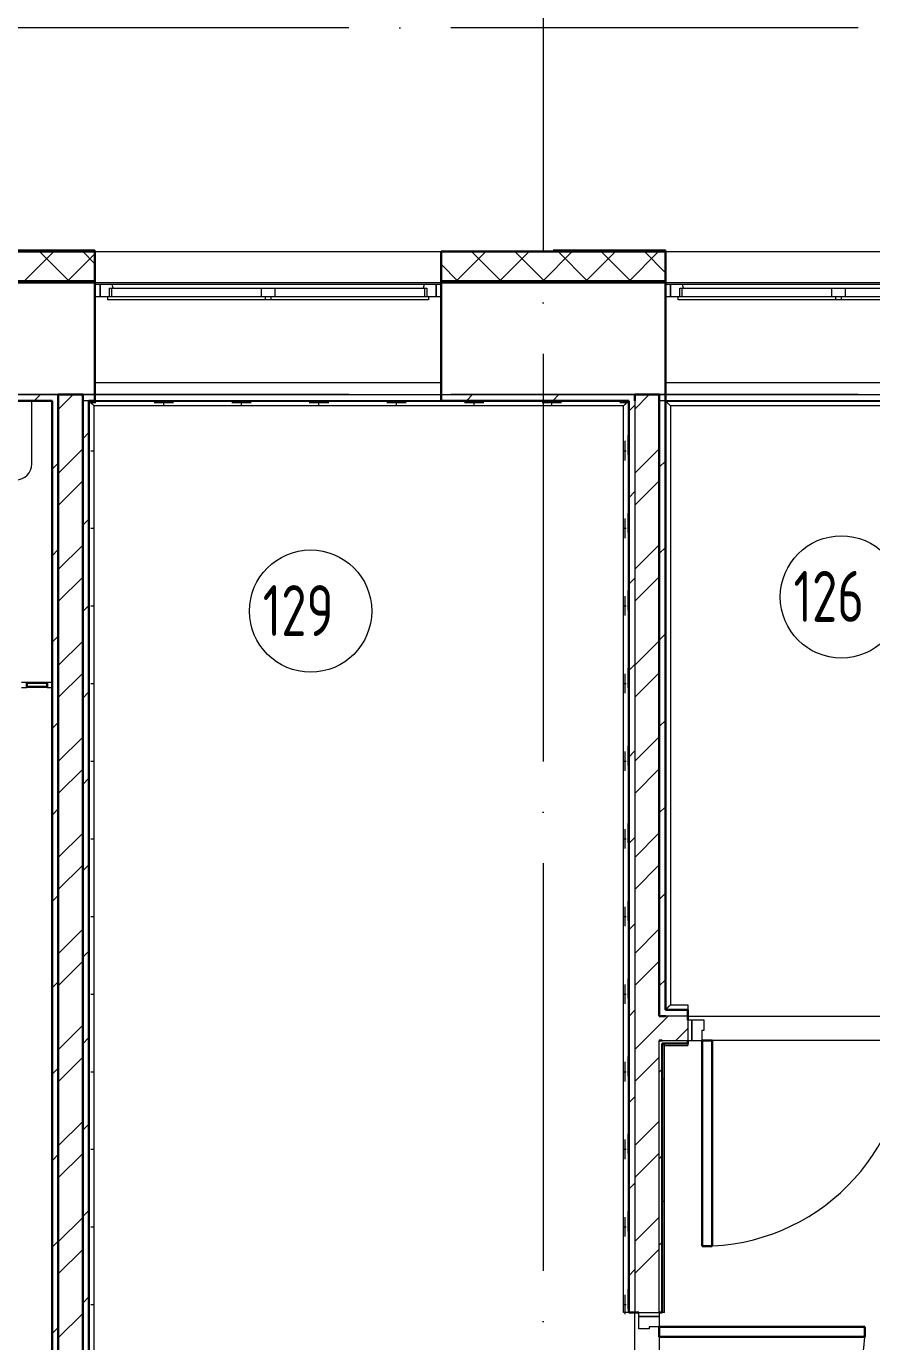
# Model space of a CAD drawing. Header units: millimetres. Extents: x -495897 to 1376592, y -28539 to 470976.
# Drawn here: x -12929 to -8779, y 350407 to 356863 of the extents above; entities that cross this region are included whole.
import ezdxf

# ---------------------------------------------------------------- set-up
doc = ezdxf.new("R2010")
doc.units = ezdxf.units.MM
doc.linetypes.add('ADSK_Линия сетки', pattern=[25, 20, -2.5, 0, -2.5])
for name, color, linetype, lineweight in [('_ Окна', 7, 'Continuous', 9), ('Витраж', 7, 'Continuous', 9), ('Двери', 252, 'Continuous', 9), ('Марки помещений', 252, 'Continuous', 20), ('Обобщенные модели', 252, 'Continuous', 18), ('Ограждение', 252, 'Continuous', 9), ('Окна', 252, 'Continuous', 9), ('Оси', 252, 'Continuous', 9), ('Стены внутренние', 7, 'Continuous', 18), ('Стены наружные', 7, 'Continuous', 18), ('Стены разрез', 7, 'Continuous', 30), ('Стены штриховка', 7, 'Continuous', 9)]:
    doc.layers.add(name, color=color, linetype=linetype, lineweight=lineweight)
doc.styles.add('GOST Common_3', font='', dxfattribs={"height": 3.5})
doc.styles.get('GOST Common_3').set_extended_font_data('GOST 2.304 type A')
pattern_1 = [(0, (-32119.82, 96), (190.5, 190.5), [95.25, -285.75]), (90, (-32072.2, 48.37), (-190.5, 190.5), [95.25, -285.75])]

# ---------------------------------------------------------------- blocks, each defined once
blk = doc.blocks.new('FP_67-План 1 этажа смеж')
at = {"layer": 'Ограждение'}
for p, q in [((20263.5, -5715), (20265.6, -5715)), ((20265.6, -5715), (20271.3, -5715)), ((20271.3, -5715), (20279, -5715)), ((20263.5, -6096), (20265.6, -6096)), ((20265.6, -6096), (20271.3, -6096)), ((20271.3, -6096), (20279, -6096)), ((20263.5, -6477), (20265.6, -6477)), ((20265.6, -6477), (20271.3, -6477)), ((20271.3, -6477), (20279, -6477)), ((20263.5, -6858), (20265.6, -6858)), ((20265.6, -6858), (20271.3, -6858)), ((20271.3, -6858), (20279, -6858)), ((20263.5, -7239), (20265.6, -7239)), ((20265.6, -7239), (20271.3, -7239)), ((20271.3, -7239), (20279, -7239)), ((20263.5, -7620), (20265.6, -7620)), ((20265.6, -7620), (20271.3, -7620)), ((20271.3, -7620), (20279, -7620)), ((20263.5, -8001), (20265.6, -8001)), ((20265.6, -8001), (20271.3, -8001)), ((20271.3, -8001), (20279, -8001)), ((20263.5, -8382), (20265.6, -8382)), ((20265.6, -8382), (20271.3, -8382)), ((20271.3, -8382), (20279, -8382)), ((20263.5, -8763), (20265.6, -8763)), ((20265.6, -8763), (20271.3, -8763)), ((20271.3, -8763), (20279, -8763)), ((20263.5, -9144), (20265.6, -9144)), ((20265.6, -9144), (20271.3, -9144)), ((20271.3, -9144), (20279, -9144)), ((20263.5, -9525), (20265.6, -9525)), ((20265.6, -9525), (20271.3, -9525)), ((20271.3, -9525), (20279, -9525)), ((20263.5, -9906), (20265.6, -9906)), ((20265.6, -9906), (20271.3, -9906)), ((20271.3, -9906), (20279, -9906)), ((20263.5, -10287), (20265.6, -10287)), ((20265.6, -10287), (20271.3, -10287)), ((20271.3, -10287), (20279, -10287)), ((20263.5, -10668), (20265.6, -10668)), ((20265.6, -10668), (20271.3, -10668)), ((20271.3, -10668), (20279, -10668)), ((20263.5, -11049), (20265.6, -11049)), ((20265.6, -11049), (20271.3, -11049)), ((20271.3, -11049), (20279, -11049)), ((20263.5, -11430), (20265.6, -11430)), ((20265.6, -11430), (20271.3, -11430)), ((20271.3, -11430), (20279, -11430))]:
    blk.add_line(p, q, dxfattribs=at)
blk = doc.blocks.new('FP_68-План 1 этажа смеж')
at = {"layer": 'Ограждение'}
for p, q in [((20256, -5479.2), (20288.3, -5479.2)), ((20574, -5479.2), (20669.3, -5479.2)), ((20621.6, -5487), (20621.6, -5481.3)), ((20621.6, -5494.7), (20621.6, -5487)), ((20955, -5479.2), (21050.3, -5479.2)), ((21002.6, -5487), (21002.6, -5481.3)), ((21002.6, -5494.7), (21002.6, -5487)), ((21336, -5479.2), (21431.3, -5479.2)), ((21383.6, -5487), (21383.6, -5481.3)), ((21383.6, -5494.7), (21383.6, -5487)), ((21717, -5479.2), (21812.3, -5479.2)), ((21764.6, -5487), (21764.6, -5481.3)), ((21764.6, -5494.7), (21764.6, -5487)), ((22098, -5479.2), (22193.3, -5479.2)), ((22145.6, -5487), (22145.6, -5481.3)), ((22145.6, -5494.7), (22145.6, -5487)), ((22479, -5479.2), (22574.3, -5479.2)), ((22526.6, -5487), (22526.6, -5481.3)), ((22526.6, -5494.7), (22526.6, -5487)), ((22860, -5479.2), (22902, -5479.2))]:
    blk.add_line(p, q, dxfattribs=at)
blk = doc.blocks.new('FP_73-План 1 этажа смеж')
at = {"layer": 'Ограждение'}
for p, q in [((20263.5, -5715), (20265.6, -5715)), ((20265.6, -5715), (20271.3, -5715)), ((20271.3, -5715), (20279, -5715)), ((20263.5, -6096), (20265.6, -6096)), ((20265.6, -6096), (20271.3, -6096)), ((20271.3, -6096), (20279, -6096)), ((20263.5, -6477), (20265.6, -6477)), ((20265.6, -6477), (20271.3, -6477)), ((20271.3, -6477), (20279, -6477)), ((20263.5, -6858), (20265.6, -6858)), ((20265.6, -6858), (20271.3, -6858)), ((20271.3, -6858), (20279, -6858)), ((20263.5, -7239), (20265.6, -7239)), ((20265.6, -7239), (20271.3, -7239)), ((20271.3, -7239), (20279, -7239)), ((20263.5, -7620), (20265.6, -7620)), ((20265.6, -7620), (20271.3, -7620)), ((20271.3, -7620), (20279, -7620)), ((20263.5, -8001), (20265.6, -8001)), ((20265.6, -8001), (20271.3, -8001)), ((20271.3, -8001), (20279, -8001)), ((20263.5, -8382), (20265.6, -8382)), ((20265.6, -8382), (20271.3, -8382)), ((20271.3, -8382), (20279, -8382)), ((20263.5, -8763), (20265.6, -8763)), ((20265.6, -8763), (20271.3, -8763)), ((20271.3, -8763), (20279, -8763)), ((20263.5, -9144), (20265.6, -9144)), ((20265.6, -9144), (20271.3, -9144)), ((20271.3, -9144), (20279, -9144)), ((20263.5, -9525), (20265.6, -9525)), ((20265.6, -9525), (20271.3, -9525)), ((20271.3, -9525), (20279, -9525)), ((20263.5, -9906), (20265.6, -9906)), ((20265.6, -9906), (20271.3, -9906)), ((20271.3, -9906), (20279, -9906)), ((20263.5, -10287), (20265.6, -10287)), ((20265.6, -10287), (20271.3, -10287)), ((20271.3, -10287), (20279, -10287)), ((20263.5, -10668), (20265.6, -10668)), ((20265.6, -10668), (20271.3, -10668)), ((20271.3, -10668), (20279, -10668)), ((20263.5, -11049), (20265.6, -11049)), ((20265.6, -11049), (20271.3, -11049)), ((20271.3, -11049), (20279, -11049)), ((20263.5, -11430), (20265.6, -11430)), ((20265.6, -11430), (20271.3, -11430)), ((20271.3, -11430), (20279, -11430))]:
    blk.add_line(p, q, dxfattribs=at)
blk = doc.blocks.new('FP_74-План 1 этажа смеж')
at = {"layer": 'Ограждение'}
for p, q in [((20256, -5479.2), (20288.3, -5479.2)), ((20574, -5479.2), (20669.3, -5479.2)), ((20621.6, -5487), (20621.6, -5481.3)), ((20621.6, -5494.7), (20621.6, -5487)), ((20955, -5479.2), (21050.3, -5479.2)), ((21002.6, -5487), (21002.6, -5481.3)), ((21002.6, -5494.7), (21002.6, -5487)), ((21336, -5479.2), (21431.3, -5479.2)), ((21383.6, -5487), (21383.6, -5481.3)), ((21383.6, -5494.7), (21383.6, -5487)), ((21717, -5479.2), (21812.2, -5479.2)), ((21764.6, -5487), (21764.6, -5481.3)), ((21764.6, -5494.7), (21764.6, -5487)), ((22098, -5479.2), (22193.3, -5479.2)), ((22145.6, -5487), (22145.6, -5481.3)), ((22145.6, -5494.7), (22145.6, -5487)), ((22479, -5479.2), (22574.3, -5479.2)), ((22526.6, -5487), (22526.6, -5481.3)), ((22526.6, -5494.7), (22526.6, -5487)), ((22860, -5479.2), (22902, -5479.2))]:
    blk.add_line(p, q, dxfattribs=at)
blk = doc.blocks.new('FP_75-План 1 этажа смеж')
at = {"layer": 'Ограждение'}
for p, q in [((22886.5, -5762.6), (22886.5, -5667.4)), ((22879, -5715), (22886.8, -5715)), ((22886.8, -5715), (22892.4, -5715)), ((22886.5, -6143.6), (22886.5, -6048.4)), ((22879, -6096), (22886.8, -6096)), ((22886.8, -6096), (22892.4, -6096)), ((22886.5, -6524.6), (22886.5, -6429.4)), ((22879, -6477), (22886.8, -6477)), ((22886.8, -6477), (22892.4, -6477)), ((22886.5, -6905.6), (22886.5, -6810.4)), ((22879, -6858), (22886.8, -6858)), ((22886.8, -6858), (22892.4, -6858)), ((22886.5, -7286.6), (22886.5, -7191.4)), ((22879, -7239), (22886.8, -7239)), ((22886.8, -7239), (22892.4, -7239)), ((22886.5, -7667.6), (22886.5, -7572.4)), ((22879, -7620), (22886.8, -7620)), ((22886.8, -7620), (22892.4, -7620)), ((22879, -8001), (22886.8, -8001)), ((22886.5, -8048.6), (22886.5, -7953.4)), ((22886.8, -8001), (22892.4, -8001)), ((22879, -8382), (22886.8, -8382)), ((22886.5, -8429.6), (22886.5, -8334.4)), ((22886.8, -8382), (22892.4, -8382)), ((22886.5, -8810.6), (22886.5, -8715.4)), ((22879, -8763), (22886.8, -8763)), ((22886.8, -8763), (22892.4, -8763)), ((22886.5, -9191.6), (22886.5, -9096.4)), ((22879, -9144), (22886.8, -9144)), ((22886.8, -9144), (22892.4, -9144)), ((22886.5, -9572.6), (22886.5, -9477.4)), ((22879, -9525), (22886.8, -9525)), ((22886.8, -9525), (22892.4, -9525)), ((22886.5, -9953.6), (22886.5, -9858.4)), ((22879, -9906), (22886.8, -9906)), ((22886.8, -9906), (22892.4, -9906))]:
    blk.add_line(p, q, dxfattribs=at)
blk = doc.blocks.new('1 этаж')
at = {"layer": 'Ограждение', "true_color": 0x636466}
h = blk.add_hatch(dxfattribs=at)
h.set_pattern_fill('FP_34', color=251, style=0, pattern_type=2)
h.set_pattern_definition(pattern_1)
h.paths.add_polyline_path([(-11865.8, -11588.7), (-11863.8, -11586.7), (-11863.8, -5375.7), (-11865.8, -5373.7), (-11865.8, -11429)])
h = blk.add_hatch(dxfattribs=at)
h.set_pattern_fill('FP_34', color=251, style=0, pattern_type=2)
h.set_pattern_definition(pattern_1)
h.paths.add_polyline_path([(-9215.8, -9848.7), (-9215.8, -5373.7), (-9217.8, -5375.7), (-9217.8, -9848.7)])
h = blk.add_hatch(dxfattribs=at)
h.set_pattern_fill('FP_34', color=251, style=0, pattern_type=2)
h.set_pattern_definition(pattern_1)
h.paths.add_polyline_path([(-9035.8, -8363.7), (-9033.8, -8361.7), (-9033.8, -5375.7), (-9035.8, -5373.7), (-9035.8, -8309.3)])
h = blk.add_hatch(dxfattribs=at)
h.set_pattern_fill('FP_25', color=251, style=0, pattern_type=2)
h.set_pattern_definition([(0, (-32119.8, 96), (0, 600), []), (90, (-32119.8, 96), (-600, 4e-14), [])])
h.paths.add_polyline_path([(-9040.8, -9848.7), (-9040.8, -8538.7), (-9050.8, -8528.7), (-9050.8, -9848.7)])
at = {"layer": '_ Окна', "color": 251, "true_color": 0x636466}
for p, q in [((-11810.8, -4803.7), (-11835.8, -4803.7)), ((-11810.8, -4861.7), (-11810.8, -4803.7)), ((-10135.8, -4803.7), (-10160.8, -4803.7)), ((-10160.8, -4803.7), (-10160.8, -4861.7)), ((-9010.8, -4803.7), (-9035.8, -4803.7)), ((-9010.8, -4861.7), (-9010.8, -4803.7)), ((-11835.8, -4861.7), (-11810.8, -4861.7)), ((-10160.8, -4861.7), (-10135.8, -4861.7)), ((-9035.8, -4861.7), (-9010.8, -4861.7))]:
    blk.add_line(p, q, dxfattribs=at)
at = {"layer": '_ Окна', "color": 251, "lineweight": 18, "true_color": 0x636466}
for p, q in [((-11751.4, -4803.7), (-11810.8, -4803.7)), ((-11810.8, -4803.7), (-11810.8, -4861.7)), ((-11764.8, -4861.7), (-11764.8, -4820.7)), ((-11764.8, -4820.7), (-11752.8, -4820.7)), ((-11746.8, -4820.7), (-11751.4, -4803.7)), ((-10220.2, -4803.7), (-10224.8, -4820.7)), ((-10160.8, -4803.7), (-10220.2, -4803.7)), ((-10218.8, -4820.7), (-10206.8, -4820.7)), ((-10206.8, -4820.7), (-10206.8, -4861.7)), ((-10160.8, -4861.7), (-10160.8, -4803.7)), ((-8951.4, -4803.7), (-9010.8, -4803.7)), ((-9010.8, -4803.7), (-9010.8, -4861.7)), ((-8964.8, -4861.7), (-8964.8, -4820.7)), ((-8964.8, -4820.7), (-8952.8, -4820.7)), ((-8946.8, -4820.7), (-8951.4, -4803.7)), ((-11810.8, -4861.7), (-11772.8, -4861.7)), ((-10198.8, -4861.7), (-10160.8, -4861.7)), ((-9010.8, -4861.7), (-8972.8, -4861.7))]:
    blk.add_line(p, q, dxfattribs=at)
at = {"layer": 'Витраж', "color": 251, "lineweight": 18, "true_color": 0x636466, "extrusion": (0, 0, -1)}
for p, q in [((-12170.8, -6756.2), (-12195.8, -6756.2)), ((-12170.8, -6781.2), (-12170.8, -6756.2)), ((-12045.8, -6756.2), (-12070.8, -6756.2)), ((-12070.8, -6756.2), (-12070.8, -6781.2)), ((-12045.8, -6781.2), (-12045.8, -6756.2)), ((-12195.8, -6781.2), (-12170.8, -6781.2)), ((-12070.8, -6781.2), (-12045.8, -6781.2))]:
    blk.add_line(p, q, dxfattribs=at)
at = {"layer": 'Витраж', "color": 251, "true_color": 0x636466}
for p, q in [((-12070.8, -6756.2), (-12170.8, -6756.2)), ((-12070.8, -6781.2), (-12170.8, -6781.2))]:
    blk.add_line(p, q, dxfattribs=at)
at = {"layer": 'Двери', "color": 251, "true_color": 0x636466}
for p, q in [((-8905.8, -8413.7), (-8925.8, -8413.7)), ((-8925.8, -8413.7), (-8925.8, -8513.7)), ((-8905.8, -8413.7), (-8905.8, -8513.7)), ((-8845.8, -8413.7), (-8905.8, -8413.7)), ((-8905.8, -8513.7), (-8905.8, -8413.7)), ((-8845.8, -8463.7), (-8845.8, -8413.7)), ((-8925.8, -8513.7), (-8905.8, -8513.7)), ((-8905.8, -8513.7), (-8855.8, -8513.7)), ((-8855.8, -8513.7), (-8855.8, -8463.7)), ((-8855.8, -8463.7), (-8845.8, -8463.7)), ((-9165.8, -9848.7), (-9065.8, -9848.7)), ((-9165.8, -9868.7), (-9165.8, -9848.7)), ((-9165.8, -9928.7), (-9165.8, -9868.7)), ((-9165.8, -9868.7), (-9065.8, -9868.7)), ((-9065.8, -9868.7), (-9165.8, -9868.7)), ((-9065.8, -9848.7), (-9065.8, -9868.7)), ((-9065.8, -9868.7), (-9065.8, -9918.7)), ((-9115.8, -9928.7), (-9165.8, -9928.7)), ((-9115.8, -9918.7), (-9115.8, -9928.7)), ((-9065.8, -9918.7), (-9115.8, -9918.7))]:
    blk.add_line(p, q, dxfattribs=at)
at = {"layer": 'Двери', "color": 251, "lineweight": 30, "true_color": 0x636466}
for p, q in [((-8805.8, -8513.7), (-8855.8, -8513.7)), ((-8855.8, -8513.7), (-8855.8, -9523.7)), ((-8805.8, -9523.7), (-8805.8, -8513.7)), ((-8855.8, -9523.7), (-8805.8, -9523.7)), ((-9065.8, -9918.7), (-8055.8, -9918.7)), ((-9065.8, -9968.7), (-9065.8, -9918.7)), ((-8055.8, -9918.7), (-8055.8, -9968.7)), ((-8055.8, -9968.7), (-9065.8, -9968.7))]:
    blk.add_line(p, q, dxfattribs=at)
at = {"layer": 'Двери', "color": 251, "true_color": 0x636466}
for centre in [(-8855.8, -8513.7), (-9065.8, -9918.7)]:
    blk.add_arc(centre, 1010, 270, 0, dxfattribs=at)
at = {"layer": 'Марки помещений', "color": 251, "true_color": 0x636466}
for centre in [(-8171.5, -6336.8), (-10777.2, -6406.4)]:
    blk.add_circle(centre, 300, dxfattribs=at)
at = {"layer": 'Обобщенные модели', "color": 251, "true_color": 0x636466}
blk.add_line((-12145.8, -5683.7), (-12145.8, -5373.7), dxfattribs=at)
blk.add_arc((-12223.8, -5683.7), 78, 270, 0, dxfattribs=at)
at = {"layer": 'Ограждение', "color": 251, "true_color": 0x636466}
for p, q in [((-11863.8, -11586.7), (-11863.8, -5375.7)), ((-11863.8, -5375.7), (-9217.8, -5375.7)), ((-11840.8, -5398.7), (-11840.8, -10988.7)), ((-9240.8, -5398.7), (-11840.8, -5398.7)), ((-9240.8, -9848.7), (-9240.8, -5398.7)), ((-9217.8, -5375.7), (-9217.8, -9848.7)), ((-9033.8, -8361.7), (-9033.8, -5375.7)), ((-9033.8, -5375.7), (-4282.8, -5375.7)), ((-9010.8, -5398.7), (-9010.8, -8338.7)), ((-4305.8, -5398.7), (-9010.8, -5398.7)), ((-8925.8, -8361.7), (-9033.8, -8361.7)), ((-9010.8, -8338.7), (-8925.8, -8338.7)), ((-8925.8, -8338.7), (-8925.8, -8361.7)), ((-8925.8, -8361.7), (-8925.8, -8363.7)), ((-9040.8, -8538.7), (-9050.8, -8528.7)), ((-9040.8, -9848.7), (-9040.8, -8538.7)), ((-9040.8, -8538.7), (-8925.8, -8538.7)), ((-8925.8, -8528.7), (-8925.8, -8538.7)), ((-9217.8, -9848.7), (-9240.8, -9848.7)), ((-9215.8, -9848.7), (-9217.8, -9848.7)), ((-9040.8, -9848.7), (-9050.8, -9848.7))]:
    blk.add_line(p, q, dxfattribs=at)
for points in [[(-11840.8, -5398.7), (-11842.8, -5396.7), (-11845.8, -5393.7), (-11849.6, -5389.9), (-11851.9, -5387.6), (-11853.6, -5386), (-11855.2, -5384.3), (-11856.7, -5382.8), (-11858.1, -5381.4), (-11859.4, -5380.2), (-11860.8, -5378.8), (-11862.1, -5377.4), (-11863.4, -5376.1), (-11863.8, -5375.7), (-11863.8, -5375.7)], [(-9240.8, -5398.7), (-9238.7, -5396.7), (-9235.8, -5393.7), (-9232, -5389.9), (-9229.7, -5387.6), (-9228, -5385.9), (-9226.4, -5384.3), (-9224.9, -5382.8), (-9223.5, -5381.4), (-9222.2, -5380.2), (-9220.8, -5378.8), (-9219.5, -5377.4), (-9218.2, -5376.1), (-9217.8, -5375.7), (-9217.8, -5375.7)], [(-9010.8, -5398.7), (-9012.8, -5396.7), (-9015.8, -5393.7), (-9019.6, -5389.9), (-9021.9, -5387.6), (-9023.6, -5386), (-9025.2, -5384.3), (-9026.7, -5382.8), (-9028.1, -5381.4), (-9029.4, -5380.2), (-9030.8, -5378.8), (-9032.1, -5377.4), (-9033.4, -5376.1), (-9033.8, -5375.7), (-9033.8, -5375.7)], [(-9010.8, -8338.7), (-9012.9, -8340.7), (-9015.8, -8343.7), (-9019.6, -8347.6), (-9021.9, -8349.8), (-9023.6, -8351.5), (-9025.2, -8353.2), (-9026.7, -8354.7), (-9028.1, -8356), (-9029.4, -8357.3), (-9030.8, -8358.7), (-9032.1, -8360), (-9033.4, -8361.3), (-9033.8, -8361.7), (-9033.8, -8361.7)]]:
    blk.add_open_spline(points, degree=3, knots=[0, 0, 0, 0, 0.166667, 0.25, 0.333333, 0.375, 0.416667, 0.5, 0.541667, 0.583333, 0.666667, 0.75, 0.833333, 1, 1, 1, 1], dxfattribs=at)
at = {"layer": 'Окна', "color": 251, "true_color": 0x636466}
for p, q in [((-11752.8, -4820.7), (-11020.8, -4820.7)), ((-11752.8, -4861.7), (-11752.8, -4820.7)), ((-10220.2, -4803.7), (-11751.4, -4803.7)), ((-11020.8, -4820.7), (-10950.8, -4820.7)), ((-11020.8, -4820.7), (-11020.8, -4861.7)), ((-10950.8, -4820.7), (-10218.8, -4820.7)), ((-10950.8, -4861.7), (-10950.8, -4820.7)), ((-10218.8, -4820.7), (-10218.8, -4861.7)), ((-8952.8, -4820.7), (-8220.8, -4820.7)), ((-8952.8, -4861.7), (-8952.8, -4820.7)), ((-7420.2, -4803.7), (-8951.4, -4803.7)), ((-8220.8, -4820.7), (-8150.8, -4820.7)), ((-8220.8, -4820.7), (-8220.8, -4861.7)), ((-8150.8, -4820.7), (-7418.8, -4820.7)), ((-8150.8, -4861.7), (-8150.8, -4820.7)), ((-11772.8, -4861.7), (-11000.8, -4861.7)), ((-11772.8, -4878.7), (-11772.8, -4861.7)), ((-11000.8, -4878.7), (-11772.8, -4878.7)), ((-11000.8, -4861.7), (-10970.8, -4861.7)), ((-11000.8, -4861.7), (-11000.8, -4878.7)), ((-10970.8, -4878.7), (-11000.8, -4878.7)), ((-10970.8, -4861.7), (-10198.8, -4861.7)), ((-10970.8, -4878.7), (-10970.8, -4861.7)), ((-10198.8, -4878.7), (-10970.8, -4878.7)), ((-10198.8, -4861.7), (-10198.8, -4878.7)), ((-8972.8, -4861.7), (-8200.8, -4861.7)), ((-8972.8, -4878.7), (-8972.8, -4861.7)), ((-8200.8, -4878.7), (-8972.8, -4878.7)), ((-8200.8, -4861.7), (-8170.8, -4861.7)), ((-8200.8, -4861.7), (-8200.8, -4878.7)), ((-8170.8, -4878.7), (-8200.8, -4878.7)), ((-8170.8, -4861.7), (-7398.8, -4861.7)), ((-8170.8, -4878.7), (-8170.8, -4861.7)), ((-7398.8, -4878.7), (-8170.8, -4878.7))]:
    blk.add_line(p, q, dxfattribs=at)
at = {"layer": 'Оси', "color": 251, "linetype": 'ADSK_Линия сетки', "ltscale": 100, "true_color": 0x636466}
for p, q in [((-9635.8, -2643.7), (-9635.8, -33769.9)), ((4411.5, -3543.7), (-72528.1, -3543.7)), ((4411.5, -5343.7), (-72528.1, -5343.7))]:
    blk.add_line(p, q, dxfattribs=at)
at = {"layer": 'Стены внутренние', "color": 251, "lineweight": 30, "true_color": 0x636466}
for p, q in [((-11835.8, -4641.7), (-12915.8, -4641.7)), ((-11835.8, -4783.7), (-11835.8, -4641.7)), ((-9035.8, -4641.7), (-10135.8, -4641.7)), ((-10135.8, -4641.7), (-10135.8, -4783.7)), ((-9035.8, -4783.7), (-9035.8, -4641.7)), ((-11835.8, -4793.7), (-12915.8, -4793.7)), ((-11835.8, -5343.7), (-11835.8, -4793.7)), ((-9035.8, -4793.7), (-10135.8, -4793.7)), ((-10135.8, -4793.7), (-10135.8, -5343.7)), ((-9035.8, -5343.7), (-9035.8, -4793.7))]:
    blk.add_line(p, q, dxfattribs=at)
at = {"layer": 'Стены внутренние', "color": 251, "linetype": 'Continuous', "lineweight": 9, "true_color": 0x636466}
for p, q in [((-12180.1, -4783.7), (-12040.1, -4643.7)), ((-11966.6, -4783.7), (-12106.6, -4643.7)), ((-11921.7, -4641.7), (-11922.8, -4643.7)), ((-11837.8, -4700.4), (-11894.5, -4643.7)), ((-11838.6, -4643.7), (-11839.8, -4641.7)), ((-11835.8, -4648.6), (-11837.8, -4645.1)), ((-10133.8, -4646.6), (-10130.9, -4643.7)), ((-10058.8, -4783.7), (-9918.8, -4643.7)), ((-9845.3, -4783.7), (-9985.3, -4643.7)), ((-9846.7, -4783.7), (-9706.7, -4643.7)), ((-9633.1, -4783.7), (-9773.1, -4643.7)), ((-9634.5, -4783.7), (-9494.5, -4643.7)), ((-9421, -4783.7), (-9561, -4643.7)), ((-9422.4, -4783.7), (-9282.4, -4643.7)), ((-9208.9, -4783.7), (-9348.9, -4643.7)), ((-9210.3, -4783.7), (-9070.3, -4643.7)), ((-9037.8, -4742.7), (-9136.7, -4643.7)), ((-9106.1, -4641.7), (-9107.2, -4643.7)), ((-11968, -4783.7), (-11837.8, -4653.6)), ((-10057.4, -4783.7), (-10133.8, -4707.3))]:
    blk.add_line(p, q, dxfattribs=at)
at = {"layer": 'Стены внутренние', "color": 251, "true_color": 0x636466}
for p, q in [((-11835.8, -4641.7), (-10135.8, -4641.7)), ((-9035.8, -4641.7), (-7335.8, -4641.7)), ((-11835.8, -4793.7), (-10135.8, -4793.7)), ((-9035.8, -4793.7), (-7335.8, -4793.7)), ((-11835.8, -5283.7), (-10135.8, -5283.7)), ((-9035.8, -5283.7), (-7335.8, -5283.7))]:
    blk.add_line(p, q, dxfattribs=at)
at = {"layer": 'Стены наружные', "color": 251, "lineweight": 30, "true_color": 0x636466}
for p, q in [((-11835.8, -4636.7), (-12375.8, -4636.7)), ((-11835.8, -4641.7), (-11835.8, -4636.7)), ((-9035.8, -4636.7), (-9585.8, -4636.7)), ((-9585.8, -4636.7), (-9585.8, -4641.7)), ((-9035.8, -4641.7), (-9035.8, -4636.7)), ((-11835.8, -4793.7), (-11835.8, -4783.7)), ((-10135.8, -4783.7), (-10135.8, -4793.7)), ((-9035.8, -4793.7), (-9035.8, -4783.7)), ((-12015.8, -5343.7), (-12015.8, -11618.7)), ((-11895.8, -5343.7), (-12015.8, -5343.7)), ((-11895.8, -11618.7), (-11895.8, -5343.7)), ((-11835.8, -5373.7), (-11835.8, -5343.7)), ((-10135.8, -5343.7), (-10135.8, -5373.7)), ((-9185.8, -5343.7), (-9185.8, -5373.7)), ((-9065.8, -5343.7), (-9185.8, -5343.7)), ((-9065.8, -8393.7), (-9065.8, -5343.7)), ((-9035.8, -8363.7), (-9035.8, -5343.7)), ((-12915.8, -5373.7), (-12045.8, -5373.7)), ((-12045.8, -5373.7), (-12045.8, -11588.7)), ((-11865.8, -5373.7), (-11835.8, -5373.7)), ((-11865.8, -11588.7), (-11865.8, -5373.7)), ((-10135.8, -5373.7), (-9215.8, -5373.7)), ((-9215.8, -5373.7), (-9215.8, -9848.7)), ((-8925.8, -8363.7), (-9035.8, -8363.7)), ((-8925.8, -8413.7), (-8925.8, -8363.7)), ((-9035.8, -8393.7), (-9065.8, -8393.7)), ((-9065.8, -8513.7), (-9050.8, -8513.7)), ((-8925.8, -8528.7), (-8925.8, -8513.7)), ((-9050.8, -9848.7), (-9050.8, -8528.7)), ((-9050.8, -8528.7), (-8925.8, -8528.7)), ((-9215.8, -9848.7), (-9165.8, -9848.7)), ((-9065.8, -9848.7), (-9050.8, -9848.7))]:
    blk.add_line(p, q, dxfattribs=at)
at = {"layer": 'Стены наружные', "color": 251, "linetype": 'Continuous', "lineweight": 9, "true_color": 0x636466}
for p, q in [((-11918.8, -4636.7), (-11921.7, -4641.7)), ((-11839.8, -4641.7), (-11842.7, -4636.7)), ((-9103.2, -4636.7), (-9106.1, -4641.7)), ((-12133.7, -5373.7), (-12103.7, -5343.7)), ((-12015.8, -5416.2), (-11943.4, -5343.7)), ((-10012.4, -5373.7), (-9982.4, -5343.7)), ((-9588.1, -5373.7), (-9558.1, -5343.7)), ((-9185.8, -5414.9), (-9114.6, -5343.7)), ((-9215.8, -5425.7), (-9185.8, -5395.7)), ((-11895.8, -5560.1), (-11865.8, -5530.1)), ((-12015.8, -5730.5), (-11895.8, -5610.5)), ((-9185.8, -5729.2), (-9065.8, -5609.2)), ((-12045.8, -5710.1), (-12015.8, -5680.1)), ((-9065.8, -5699.9), (-9035.8, -5669.9)), ((-12015.8, -5887.6), (-11895.8, -5767.6)), ((-9185.8, -5886.4), (-9065.8, -5766.4)), ((-9215.8, -5849.9), (-9185.8, -5819.9)), ((-11895.8, -5984.3), (-11865.8, -5954.3)), ((-12045.8, -6134.3), (-12015.8, -6104.3)), ((-12015.8, -6201.9), (-11895.8, -6081.9)), ((-9185.8, -6200.7), (-9065.8, -6080.7)), ((-9065.8, -6124.2), (-9035.8, -6094.2)), ((-12015.8, -6359.1), (-11895.8, -6239.1)), ((-9215.8, -6274.2), (-9185.8, -6244.2)), ((-9185.8, -6357.9), (-9065.8, -6237.9)), ((-11895.8, -6408.6), (-11865.8, -6378.6)), ((-9065.8, -6548.5), (-9035.8, -6518.5)), ((-12045.8, -6558.6), (-12015.8, -6528.6)), ((-12015.8, -6673.4), (-11895.8, -6553.4)), ((-9185.8, -6672.2), (-9065.8, -6552.2)), ((-12015.8, -6830.5), (-11895.8, -6710.5)), ((-9215.8, -6698.5), (-9185.8, -6668.5)), ((-9185.8, -6829.3), (-9065.8, -6709.3)), ((-11895.8, -6832.9), (-11865.8, -6802.9)), ((-12045.8, -6982.9), (-12015.8, -6952.9)), ((-9065.8, -6972.7), (-9035.8, -6942.7)), ((-12015.8, -7144.9), (-11895.8, -7024.9)), ((-9185.8, -7143.6), (-9065.8, -7023.6)), ((-9215.8, -7122.7), (-9185.8, -7092.7)), ((-12015.8, -7302), (-11895.8, -7182)), ((-11895.8, -7257.1), (-11865.8, -7227.1)), ((-9185.8, -7300.8), (-9065.8, -7180.8)), ((-12045.8, -7407.1), (-12015.8, -7377.1)), ((-9065.8, -7397), (-9035.8, -7367)), ((-12015.8, -7616.3), (-11895.8, -7496.3)), ((-9215.8, -7547), (-9185.8, -7517)), ((-9185.8, -7615.1), (-9065.8, -7495.1)), ((-12015.8, -7773.5), (-11895.8, -7653.5)), ((-11895.8, -7681.4), (-11865.8, -7651.4)), ((-9185.8, -7772.3), (-9065.8, -7652.3)), ((-12045.8, -7831.4), (-12015.8, -7801.4)), ((-9065.8, -7821.3), (-9035.8, -7791.3)), ((-12015.8, -8087.8), (-11895.8, -7967.8)), ((-9215.8, -7971.3), (-9185.8, -7941.3)), ((-9185.8, -8086.6), (-9065.8, -7966.6)), ((-12015.8, -8244.9), (-11895.8, -8124.9)), ((-11895.8, -8105.7), (-11865.8, -8075.7)), ((-9185.8, -8243.7), (-9065.8, -8123.7)), ((-12045.8, -8255.7), (-12015.8, -8225.7)), ((-9065.8, -8245.5), (-9035.8, -8215.5)), ((-9215.8, -8395.5), (-9185.8, -8365.5)), ((-12015.8, -8559.2), (-11895.8, -8439.2)), ((-9185.8, -8558), (-9065.8, -8438)), ((-9065.8, -8438), (-9021.5, -8393.7)), ((-8984.4, -8513.7), (-8925.8, -8455.2)), ((-11895.8, -8529.9), (-11865.8, -8499.9)), ((-12045.8, -8679.9), (-12015.8, -8649.9)), ((-12015.8, -8716.4), (-11895.8, -8596.4)), ((-9185.8, -8715.2), (-9065.8, -8595.2)), ((-9065.8, -8669.8), (-9050.8, -8654.8)), ((-9215.8, -8819.8), (-9185.8, -8789.8)), ((-9185.8, -9029.5), (-9065.8, -8909.5)), ((-12015.8, -9030.7), (-11895.8, -8910.7)), ((-11895.8, -8954.2), (-11865.8, -8924.2)), ((-12045.8, -9104.2), (-12015.8, -9074.2)), ((-12015.8, -9187.9), (-11895.8, -9067.9)), ((-9185.8, -9186.6), (-9065.8, -9066.6)), ((-9065.8, -9094), (-9050.8, -9079)), ((-9215.8, -9244), (-9185.8, -9214)), ((-11895.8, -9378.5), (-11865.8, -9348.5)), ((-12015.8, -9502.2), (-11895.8, -9382.2)), ((-9185.8, -9501), (-9065.8, -9381)), ((-12045.8, -9528.5), (-12015.8, -9498.5)), ((-12015.8, -9659.3), (-11895.8, -9539.3)), ((-9185.8, -9658.1), (-9065.8, -9538.1)), ((-9065.8, -9518.3), (-9050.8, -9503.3)), ((-9215.8, -9668.3), (-9185.8, -9638.3)), ((-11895.8, -9802.7), (-11865.8, -9772.7)), ((-12015.8, -9973.6), (-11895.8, -9853.6)), ((-12045.8, -9952.7), (-12015.8, -9922.7))]:
    blk.add_line(p, q, dxfattribs=at)
at = {"layer": 'Стены наружные', "color": 251, "true_color": 0x636466}
for p, q in [((-14630.8, -5343.7), (-12015.8, -5343.7)), ((-11895.8, -5343.7), (-9185.8, -5343.7)), ((-9065.8, -5343.7), (-4250.8, -5343.7)), ((-10135.8, -5373.7), (-11835.8, -5373.7)), ((-7335.8, -5373.7), (-9035.8, -5373.7)), ((-8925.8, -8393.7), (-7775.8, -8393.7)), ((-7845.8, -8513.7), (-8805.8, -8513.7)), ((-9185.8, -10998.7), (-9185.8, -9848.7)), ((-9065.8, -9968.7), (-9065.8, -10928.7))]:
    blk.add_line(p, q, dxfattribs=at)
at = {"layer": 'Стены разрез', "color": 251, "true_color": 0x636466}
for p, q in [((-12070.8, -6758.7), (-12170.8, -6758.7)), ((-12170.8, -6758.7), (-12170.8, -6778.7)), ((-12170.8, -6778.7), (-12070.8, -6778.7)), ((-12070.8, -6778.7), (-12070.8, -6758.7))]:
    blk.add_line(p, q, dxfattribs=at)
at = {"layer": 'Стены штриховка', "color": 251, "true_color": 0x636466}
for p, q in [((-11837.8, -4643.7), (-12913.8, -4643.7)), ((-11837.8, -4643.7), (-11837.8, -4783.7)), ((-9037.8, -4643.7), (-10133.8, -4643.7)), ((-10133.8, -4783.7), (-10133.8, -4643.7)), ((-9037.8, -4643.7), (-9037.8, -4783.7)), ((-12915.8, -4783.7), (-11835.8, -4783.7)), ((-10135.8, -4783.7), (-9035.8, -4783.7)), ((-11865.8, -5373.7), (-11895.8, -5373.7)), ((-9185.8, -5373.7), (-9185.8, -9848.7)), ((-9035.8, -5373.7), (-9065.8, -5373.7)), ((-8925.8, -8393.7), (-9035.8, -8393.7)), ((-9065.8, -9848.7), (-9065.8, -8513.7)), ((-9050.8, -8513.7), (-8925.8, -8513.7))]:
    blk.add_line(p, q, dxfattribs=at)
at = {"layer": 'Ограждение', "color": 251, "true_color": 0x636466}
for name in ['FP_68-План 1 этажа смеж', 'FP_74-План 1 этажа смеж', 'FP_75-План 1 этажа смеж', 'FP_67-План 1 этажа смеж', 'FP_73-План 1 этажа смеж']:
    blk.add_blockref(name, (-32119.8, 96), dxfattribs=at)
at = {"layer": 'Марки помещений', "color": 251, "true_color": 0x636466, "style": 'GOST Common_3', "width": 0.9}
for s, p in [('126', (-8406.5, -6459.1)), ('129', (-11012.1, -6528.7))]:
    blk.add_text(s, height=250, dxfattribs=at).set_placement(p)

msp = doc.modelspace()

# ---------------------------------------------------------------- block references
msp.add_blockref('1 этаж', (-756.474, 360398.765))

doc.saveas('drawing.dxf')
